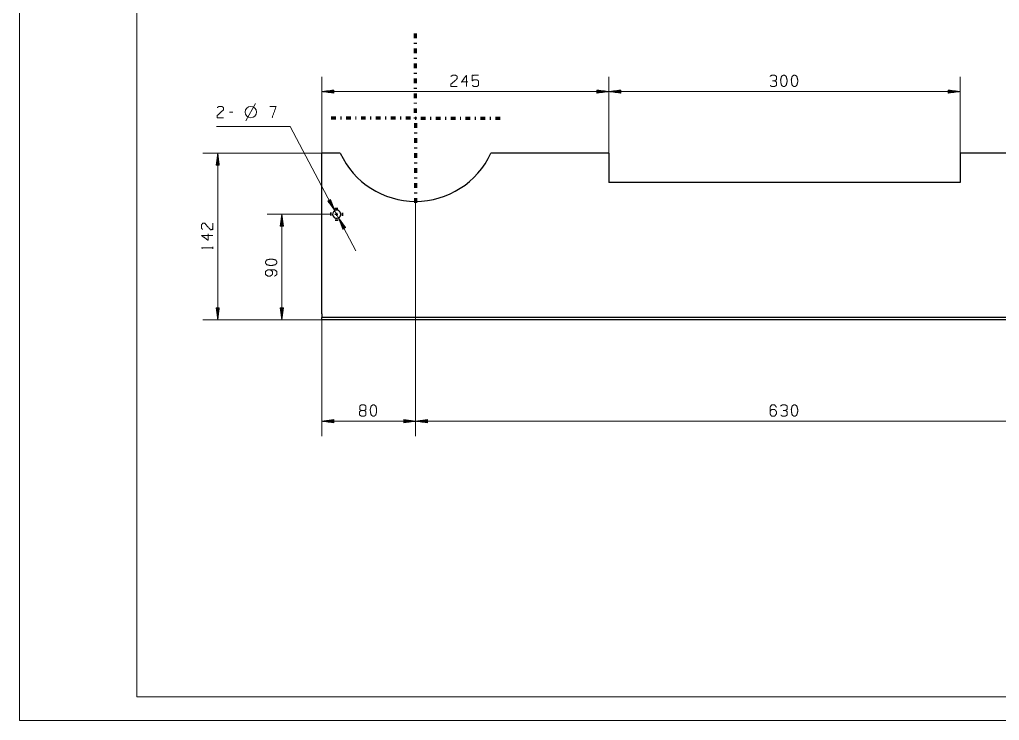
# Model space of a CAD drawing. Header units: millimetres. Extents: x 0 to 420, y 0 to 297.
# Drawn here: x 0 to 209.2, y 0 to 149.5 of the extents above; entities that cross this region are included whole.
import ezdxf

# ---------------------------------------------------------------- set-up
doc = ezdxf.new("R2010")
doc.units = ezdxf.units.MM
doc.layers.add('101', color=7, linetype='Continuous', true_color=0xffffff)

msp = doc.modelspace()

# ---------------------------------------------------------------- linework, layer by layer
at = {"layer": '101', "color": 133, "linetype": 'Continuous', "lineweight": 18}
for p, q in [((0, 297), (0, 0)), ((25, 292), (25, 5)), ((25, 5), (415, 5)), ((0, 0), (420, 0))]:
    msp.add_line(p, q, dxfattribs=at)
at = {"layer": '101', "color": 151, "linetype": 'Continuous', "lineweight": 70}
for p, q in [((84.55, 145.52), (84.55, 146.52)), ((84.55, 144.32), (84.55, 144.52)), ((84.55, 142.33), (84.55, 143.32)), ((84.55, 141.13), (84.55, 141.33)), ((84.55, 139.14), (84.55, 140.13)), ((84.55, 137.94), (84.55, 138.14)), ((84.55, 135.95), (84.55, 136.94)), ((84.55, 134.75), (84.55, 134.95)), ((84.55, 132.76), (84.55, 133.75)), ((84.55, 131.56), (84.55, 131.76)), ((84.55, 129.57), (84.55, 130.56)), ((67.49, 128.47), (66.5, 128.47)), ((68.69, 128.47), (68.49, 128.47)), ((70.69, 128.47), (69.69, 128.47)), ((71.89, 128.47), (71.69, 128.47)), ((73.88, 128.47), (72.89, 128.47)), ((75.08, 128.47), (74.88, 128.47)), ((77.07, 128.47), (76.08, 128.47)), ((78.27, 128.47), (78.07, 128.47)), ((80.26, 128.47), (79.27, 128.47)), ((81.46, 128.47), (81.26, 128.47)), ((83.45, 128.47), (82.46, 128.47)), ((84.45, 128.47), (84.65, 128.47)), ((84.55, 128.37), (84.55, 128.57)), ((85.65, 128.47), (86.64, 128.47)), ((87.64, 128.47), (87.84, 128.47)), ((88.84, 128.47), (89.84, 128.47)), ((90.84, 128.47), (91.04, 128.47)), ((92.04, 128.47), (93.03, 128.47)), ((94.03, 128.47), (94.23, 128.47)), ((95.23, 128.47), (96.22, 128.47)), ((97.22, 128.47), (97.42, 128.47)), ((98.42, 128.47), (99.41, 128.47)), ((100.41, 128.47), (100.61, 128.47)), ((101.61, 128.47), (102.6, 128.47)), ((84.55, 127.37), (84.55, 126.37)), ((84.55, 125.37), (84.55, 125.17)), ((84.55, 124.17), (84.55, 123.18)), ((84.55, 122.18), (84.55, 121.98)), ((84.55, 120.98), (84.55, 119.99)), ((84.55, 118.99), (84.55, 118.79)), ((84.55, 117.79), (84.55, 116.8)), ((84.55, 115.8), (84.55, 115.6)), ((84.55, 114.6), (84.55, 113.61)), ((84.55, 112.61), (84.55, 112.41)), ((84.55, 111.41), (84.55, 110.42)), ((67.68, 109.07), (67.68, 109.37)), ((66.58, 107.97), (66.28, 107.97)), ((67.58, 107.97), (67.78, 107.97)), ((67.68, 107.87), (67.68, 108.07)), ((67.68, 106.87), (67.68, 106.57)), ((68.78, 107.97), (69.08, 107.97))]:
    msp.add_line(p, q, dxfattribs=at)
at = {"layer": '101', "color": 22, "linetype": 'Continuous', "lineweight": 18}
for p, q in [((64.55, 120.97), (64.55, 137.31)), ((125.8, 120.97), (125.8, 137.31)), ((125.8, 120.97), (125.8, 137.31)), ((200.8, 120.97), (200.8, 137.31)), ((67.09, 134.47), (64.55, 134.13)), ((64.55, 134.13), (67.09, 133.8)), ((64.55, 134.13), (125.8, 134.13)), ((67.09, 134.16), (64.75, 134.16)), ((67.09, 134.11), (64.75, 134.11)), ((67.09, 134.21), (65.13, 134.21)), ((67.09, 134.06), (65.13, 134.06)), ((67.09, 134.26), (65.52, 134.26)), ((67.09, 134.01), (65.52, 134.01)), ((67.09, 134.31), (65.9, 134.31)), ((67.09, 133.96), (65.9, 133.96)), ((67.09, 134.36), (66.29, 134.36)), ((67.09, 133.91), (66.29, 133.91)), ((67.09, 134.41), (66.67, 134.41)), ((67.09, 134.46), (67.06, 134.46)), ((67.09, 134.46), (67.06, 134.46)), ((67.09, 133.8), (67.09, 134.47)), ((123.26, 134.47), (123.26, 133.8)), ((125.8, 134.13), (123.26, 134.47)), ((123.26, 134.46), (123.29, 134.46)), ((123.26, 134.46), (123.29, 134.46)), ((123.26, 134.41), (123.68, 134.41)), ((123.26, 134.36), (124.07, 134.36)), ((123.26, 134.31), (124.45, 134.31)), ((123.26, 134.26), (124.84, 134.26)), ((123.26, 134.21), (125.22, 134.21)), ((123.26, 134.16), (125.61, 134.16)), ((123.26, 133.8), (125.8, 134.13)), ((123.26, 134.11), (125.61, 134.11)), ((123.26, 134.06), (125.22, 134.06)), ((123.26, 134.01), (124.84, 134.01)), ((123.26, 133.96), (124.45, 133.96)), ((123.26, 133.91), (124.07, 133.91)), ((128.34, 134.47), (125.8, 134.13)), ((125.8, 134.13), (128.34, 133.8)), ((125.8, 134.13), (200.8, 134.13)), ((128.34, 134.16), (125.99, 134.16)), ((128.34, 134.11), (125.99, 134.11)), ((128.34, 134.21), (126.38, 134.21)), ((128.34, 134.06), (126.38, 134.06)), ((128.34, 134.26), (126.77, 134.26)), ((128.34, 134.01), (126.77, 134.01)), ((128.34, 134.31), (127.15, 134.31)), ((128.34, 133.96), (127.15, 133.96)), ((128.34, 134.36), (127.54, 134.36)), ((128.34, 133.91), (127.54, 133.91)), ((128.34, 134.41), (127.92, 134.41)), ((128.34, 134.46), (128.31, 134.46)), ((128.34, 134.46), (128.31, 134.46)), ((128.34, 133.8), (128.34, 134.47)), ((198.26, 134.47), (198.26, 133.8)), ((200.8, 134.13), (198.26, 134.47)), ((198.26, 134.46), (198.29, 134.46)), ((198.26, 134.46), (198.29, 134.46)), ((198.26, 134.41), (198.68, 134.41)), ((198.26, 134.36), (199.07, 134.36)), ((198.26, 134.31), (199.45, 134.31)), ((198.26, 134.26), (199.84, 134.26)), ((198.26, 134.21), (200.22, 134.21)), ((198.26, 134.16), (200.61, 134.16)), ((198.26, 133.8), (200.8, 134.13)), ((198.26, 134.11), (200.61, 134.11)), ((198.26, 134.06), (200.22, 134.06)), ((198.26, 134.01), (199.84, 134.01)), ((198.26, 133.96), (199.45, 133.96)), ((198.26, 133.91), (199.07, 133.91)), ((67.09, 133.85), (66.67, 133.85)), ((67.09, 133.8), (67.06, 133.8)), ((67.09, 133.8), (67.06, 133.8)), ((123.26, 133.85), (123.68, 133.85)), ((123.26, 133.8), (123.29, 133.8)), ((123.26, 133.8), (123.29, 133.8)), ((128.34, 133.85), (127.92, 133.85)), ((128.34, 133.8), (128.31, 133.8)), ((128.34, 133.8), (128.31, 133.8)), ((198.26, 133.85), (198.68, 133.85)), ((198.26, 133.8), (198.29, 133.8)), ((198.26, 133.8), (198.29, 133.8)), ((57.75, 126.67), (42.03, 126.67)), ((71.81, 100.18), (57.75, 126.67)), ((64.55, 120.97), (39.13, 120.97)), ((42.31, 120.97), (41.98, 118.43)), ((42.13, 118.43), (42.13, 119.61)), ((42.18, 118.43), (42.18, 120)), ((42.23, 118.43), (42.23, 120.39)), ((42.28, 118.43), (42.28, 120.77)), ((42.64, 118.43), (42.31, 120.97)), ((42.31, 85.47), (42.31, 120.97)), ((42.34, 118.43), (42.34, 120.77)), ((42.39, 118.43), (42.39, 120.39)), ((42.44, 118.43), (42.44, 120)), ((42.49, 118.43), (42.49, 119.61)), ((41.98, 118.43), (41.98, 118.46)), ((41.98, 118.43), (41.98, 118.46)), ((41.98, 118.43), (42.64, 118.43)), ((42.03, 118.43), (42.03, 118.84)), ((42.08, 118.43), (42.08, 119.23)), ((42.54, 118.43), (42.54, 119.23)), ((42.59, 118.43), (42.59, 118.84)), ((42.64, 118.43), (42.64, 118.46)), ((42.64, 118.43), (42.64, 118.46)), ((66.37, 111.14), (65.78, 110.83)), ((65.87, 110.87), (66.25, 110.16)), ((65.92, 110.9), (66.48, 109.85)), ((65.96, 110.92), (66.7, 109.53)), ((66.01, 110.95), (66.93, 109.21)), ((66.05, 110.97), (67.15, 108.9)), ((66.1, 110.99), (67.2, 108.92)), ((66.14, 111.02), (67.06, 109.29)), ((66.19, 111.04), (66.93, 109.65)), ((66.23, 111.07), (66.79, 110.01)), ((66.28, 111.09), (66.65, 110.38)), ((66.32, 111.11), (66.52, 110.74)), ((66.37, 111.14), (66.38, 111.11)), ((66.37, 111.14), (66.38, 111.11)), ((67.27, 108.74), (66.37, 111.14)), ((65.78, 110.83), (65.8, 110.8)), ((65.78, 110.83), (65.8, 110.8)), ((65.78, 110.83), (67.27, 108.74)), ((65.83, 110.85), (66.03, 110.48)), ((84.55, 110.42), (84.55, 60.64)), ((84.55, 110.42), (84.55, 60.64)), ((66.28, 107.97), (52.82, 107.97)), ((56, 107.97), (55.66, 105.43)), ((55.87, 105.43), (55.87, 107)), ((55.92, 105.43), (55.92, 107.39)), ((55.97, 105.43), (55.97, 107.77)), ((56.33, 105.43), (56, 107.97)), ((56, 85.47), (56, 107.97)), ((56.02, 105.43), (56.02, 107.77)), ((56.08, 105.43), (56.08, 107.39)), ((56.13, 105.43), (56.13, 107)), ((68.09, 107.19), (68.98, 104.79)), ((69.57, 105.11), (68.09, 107.19)), ((69.26, 104.94), (68.16, 107.01)), ((69.3, 104.96), (68.2, 107.03)), ((69.35, 104.98), (68.43, 106.72)), ((55.66, 105.43), (56.33, 105.43)), ((55.67, 105.43), (55.67, 105.46)), ((55.67, 105.43), (55.67, 105.46)), ((55.72, 105.43), (55.72, 105.84)), ((55.77, 105.43), (55.77, 106.23)), ((55.82, 105.43), (55.82, 106.61)), ((56.18, 105.43), (56.18, 106.61)), ((56.23, 105.43), (56.23, 106.23)), ((56.28, 105.43), (56.28, 105.84)), ((56.33, 105.43), (56.33, 105.46)), ((56.33, 105.43), (56.33, 105.46)), ((69.21, 104.91), (68.29, 106.65)), ((69.17, 104.89), (68.43, 106.28)), ((69.12, 104.87), (68.56, 105.92)), ((69.39, 105.01), (68.65, 106.4)), ((69.08, 104.84), (68.7, 105.55)), ((69.03, 104.82), (68.84, 105.19)), ((69.43, 105.03), (68.88, 106.08)), ((68.99, 104.79), (68.97, 104.82)), ((68.99, 104.79), (68.97, 104.82)), ((68.98, 104.79), (69.57, 105.11)), ((69.48, 105.06), (69.1, 105.77)), ((69.52, 105.08), (69.33, 105.45)), ((69.57, 105.1), (69.55, 105.13)), ((69.57, 105.1), (69.55, 105.13)), ((41.98, 88.01), (41.98, 87.97)), ((41.98, 88.01), (41.98, 87.97)), ((41.98, 88.01), (42.31, 85.47)), ((42.64, 88.01), (41.98, 88.01)), ((42.03, 88.01), (42.03, 87.59)), ((42.08, 88.01), (42.08, 87.2)), ((42.13, 88.01), (42.13, 86.82)), ((42.18, 88.01), (42.18, 86.43)), ((42.23, 88.01), (42.23, 86.04)), ((42.28, 88.01), (42.28, 85.66)), ((42.31, 85.47), (42.64, 88.01)), ((42.34, 88.01), (42.34, 85.66)), ((42.39, 88.01), (42.39, 86.04)), ((42.44, 88.01), (42.44, 86.43)), ((42.49, 88.01), (42.49, 86.82)), ((42.54, 88.01), (42.54, 87.2)), ((42.59, 88.01), (42.59, 87.59)), ((42.64, 88.01), (42.64, 87.97)), ((42.64, 88.01), (42.64, 87.97)), ((55.66, 88.01), (56, 85.47)), ((56.33, 88.01), (55.66, 88.01)), ((55.67, 88.01), (55.67, 87.97)), ((55.67, 88.01), (55.67, 87.97)), ((55.72, 88.01), (55.72, 87.59)), ((55.77, 88.01), (55.77, 87.2)), ((55.82, 88.01), (55.82, 86.82)), ((55.87, 88.01), (55.87, 86.43)), ((55.92, 88.01), (55.92, 86.04)), ((55.97, 88.01), (55.97, 85.66)), ((56, 85.47), (56.33, 88.01)), ((56.02, 88.01), (56.02, 85.66)), ((56.08, 88.01), (56.08, 86.04)), ((56.13, 88.01), (56.13, 86.43)), ((56.18, 88.01), (56.18, 86.82)), ((56.23, 88.01), (56.23, 87.2)), ((56.28, 88.01), (56.28, 87.59)), ((56.33, 88.01), (56.33, 87.97)), ((56.33, 88.01), (56.33, 87.97)), ((64.55, 85.47), (39.13, 85.47)), ((64.55, 85.47), (52.82, 85.47)), ((64.55, 85.47), (64.55, 60.64)), ((67.09, 64.15), (64.55, 63.81)), ((64.55, 63.81), (67.09, 63.48)), ((64.55, 63.81), (84.55, 63.81)), ((67.09, 63.84), (64.75, 63.84)), ((67.09, 63.79), (64.75, 63.79)), ((67.09, 63.89), (65.13, 63.89)), ((67.09, 63.74), (65.13, 63.74)), ((67.09, 63.94), (65.52, 63.94)), ((67.09, 63.69), (65.52, 63.69)), ((67.09, 63.99), (65.9, 63.99)), ((67.09, 63.64), (65.9, 63.64)), ((67.09, 64.04), (66.29, 64.04)), ((67.09, 63.59), (66.29, 63.59)), ((67.09, 64.09), (66.67, 64.09)), ((67.09, 63.53), (66.67, 63.53)), ((67.09, 64.14), (67.06, 64.14)), ((67.09, 64.14), (67.06, 64.14)), ((67.09, 63.48), (67.06, 63.48)), ((67.09, 63.48), (67.06, 63.48)), ((67.09, 63.48), (67.09, 64.15)), ((82.01, 64.15), (82.01, 63.48)), ((84.55, 63.81), (82.01, 64.15)), ((82.01, 64.14), (82.04, 64.14)), ((82.01, 64.14), (82.04, 64.14)), ((82.01, 64.09), (82.43, 64.09)), ((82.01, 64.04), (82.82, 64.04)), ((82.01, 63.99), (83.2, 63.99)), ((82.01, 63.94), (83.59, 63.94)), ((82.01, 63.89), (83.97, 63.89)), ((82.01, 63.84), (84.36, 63.84)), ((82.01, 63.48), (84.55, 63.81)), ((82.01, 63.79), (84.36, 63.79)), ((82.01, 63.74), (83.97, 63.74)), ((82.01, 63.69), (83.59, 63.69)), ((82.01, 63.64), (83.2, 63.64)), ((82.01, 63.59), (82.82, 63.59)), ((82.01, 63.53), (82.43, 63.53)), ((82.01, 63.48), (82.04, 63.48)), ((82.01, 63.48), (82.04, 63.48)), ((87.09, 64.15), (84.55, 63.81)), ((84.55, 63.81), (87.09, 63.48)), ((84.55, 63.81), (242.05, 63.81)), ((87.09, 63.84), (84.74, 63.84)), ((87.09, 63.79), (84.74, 63.79)), ((87.09, 63.89), (85.13, 63.89)), ((87.09, 63.74), (85.13, 63.74)), ((87.09, 63.94), (85.52, 63.94)), ((87.09, 63.69), (85.52, 63.69)), ((87.09, 63.99), (85.9, 63.99)), ((87.09, 63.64), (85.9, 63.64)), ((87.09, 64.04), (86.29, 64.04)), ((87.09, 63.59), (86.29, 63.59)), ((87.09, 64.09), (86.67, 64.09)), ((87.09, 63.53), (86.67, 63.53)), ((87.09, 64.14), (87.06, 64.14)), ((87.09, 64.14), (87.06, 64.14)), ((87.09, 63.48), (87.06, 63.48)), ((87.09, 63.48), (87.06, 63.48)), ((87.09, 63.48), (87.09, 64.15))]:
    msp.add_line(p, q, dxfattribs=at)
at = {"layer": '101', "color": 72, "linetype": 'Continuous', "lineweight": 18}
for p, q in [((45.49, 129.76), (44.82, 129.76)), ((48.33, 127.92), (50.33, 131.57)), ((41.22, 100.6), (41.22, 101.02))]:
    msp.add_line(p, q, dxfattribs=at)
at = {"layer": '101', "color": 151, "linetype": 'Continuous', "lineweight": 25}
for p, q in [((64.55, 86.72), (64.55, 120.97)), ((68.46, 120.97), (64.55, 120.97)), ((125.8, 120.97), (100.64, 120.97)), ((125.8, 120.97), (125.8, 114.72)), ((200.8, 120.97), (200.8, 114.72)), ((225.96, 120.97), (200.8, 120.97)), ((200.8, 114.72), (125.8, 114.72)), ((262.05, 85.97), (64.55, 85.97)), ((64.55, 85.47), (64.55, 85.97)), ((262.05, 85.47), (64.55, 85.47))]:
    msp.add_line(p, q, dxfattribs=at)
at = {"layer": '101', "color": 53, "linetype": 'Continuous', "lineweight": 18}
for p, q in [((66.8, 85.97), (66.8, 85.84)), ((68.55, 85.84), (68.55, 85.97)), ((66.8, 85.59), (66.8, 85.47)), ((68.55, 85.47), (68.55, 85.59))]:
    msp.add_line(p, q, dxfattribs=at)
at = {"layer": '101', "color": 72, "linetype": 'Continuous', "lineweight": 18}
msp.add_circle((49.37, 129.76), 1.2, dxfattribs=at)
at = {"layer": '101', "color": 151, "linetype": 'Continuous', "lineweight": 25}
for centre, radius, start, end in [((84.55, 128.47), 17.75, 204.9947, 270), ((84.55, 128.47), 17.75, 270, 335.0053), ((67.68, 107.97), 0.875, 298.6479, 118.6479), ((67.68, 107.97), 0.875, 118.6479, 298.6479)]:
    msp.add_arc(centre, radius, start, end, dxfattribs=at)
at = {"layer": '101', "color": 22, "linetype": 'Continuous', "lineweight": 18}
for start, end in [(43.3629, 118.6479), (298.6479, 12.5475)]:
    msp.add_arc((67.68, 107.97), 0.875, start, end, dxfattribs=at)
at = {"layer": '101', "color": 72, "linetype": 'Continuous', "lineweight": 18}
for points, knots in [([(92.1, 137.38), (92.42, 137.6), (93.11, 137.6), (93.44, 137.38), (93.44, 136.9), (92.08, 135.7), (92.1, 135.23), (93.44, 135.23)], [0, 0, 0.069693, 0.192977, 0.265273, 0.350226, 0.674741, 0.759753, 1, 1]), ([(95.72, 136.18), (94.37, 136.18), (95.38, 137.6), (95.38, 135.23)], [0, 0, 0.245869, 0.565295, 1, 1]), ([(96.63, 135.45), (96.97, 135.23), (97.66, 135.23), (97.99, 135.45), (97.99, 136.4), (97.66, 136.65), (96.97, 136.65), (96.63, 136.43), (96.63, 137.6), (97.99, 137.6)], [0, 0, 0.062228, 0.168344, 0.230572, 0.376816, 0.441265, 0.547381, 0.609609, 0.790489, 1, 1]), ([(161.23, 136.43), (161.57, 136.65), (161.57, 137.38), (161.23, 137.6), (160.54, 137.6), (160.21, 137.38)], [0, 0, 0.153875, 0.429853, 0.583728, 0.846125, 1, 1]), ([(160.22, 135.45), (160.54, 135.23), (161.23, 135.23), (161.57, 135.45), (161.57, 136.18), (161.23, 136.43), (160.72, 136.43)], [0, 0, 0.124121, 0.343687, 0.472445, 0.703376, 0.836731, 1, 1]), ([(163.33, 135.23), (163.67, 135.48), (163.84, 136.18), (163.84, 136.65), (163.67, 137.38), (163.33, 137.6), (162.99, 137.6), (162.66, 137.38), (162.48, 136.65), (162.5, 136.18), (162.66, 135.48), (162.99, 135.23), (163.33, 135.23)], [0, 0, 0.067526, 0.183971, 0.260584, 0.380943, 0.446141, 0.500306, 0.565504, 0.685863, 0.762529, 0.87831, 0.945835, 1, 1]), ([(165.61, 135.23), (165.94, 135.48), (166.12, 136.18), (166.12, 136.65), (165.94, 137.38), (165.61, 137.6), (165.27, 137.6), (164.93, 137.38), (164.76, 136.65), (164.78, 136.18), (164.93, 135.48), (165.27, 135.23), (165.61, 135.23)], [0, 0, 0.067526, 0.183972, 0.260584, 0.380943, 0.446141, 0.500306, 0.565504, 0.685864, 0.762529, 0.878309, 0.945835, 1, 1]), ([(42.21, 130.71), (42.52, 130.94), (43.21, 130.94), (43.55, 130.71), (43.55, 130.24), (42.19, 129.04), (42.21, 128.56), (43.55, 128.56)], [0, 0, 0.069692, 0.192977, 0.265274, 0.350227, 0.67474, 0.759752, 1, 1]), ([(53.92, 128.56), (54.77, 130.94), (53.43, 130.94)], [0, 0, 0.652471, 1, 1]), ([(39.07, 104.69), (38.84, 105.01), (38.84, 105.7), (39.07, 106.03), (39.54, 106.03), (40.74, 104.67), (41.22, 104.69), (41.22, 106.03)], [0, 0, 0.069693, 0.192977, 0.265274, 0.350227, 0.67474, 0.759752, 1, 1]), ([(40.27, 103.76), (40.27, 102.41), (38.84, 103.42), (41.22, 103.42)], [0, 0, 0.245869, 0.565295, 1, 1]), ([(39.04, 100.67), (38.84, 100.81), (41.22, 100.81)], [0, 0, 0.093489, 1, 1]), ([(54.91, 97.88), (54.66, 98.22), (53.96, 98.39), (53.48, 98.39), (52.76, 98.22), (52.53, 97.88), (52.53, 97.55), (52.76, 97.21), (53.48, 97.03), (53.96, 97.05), (54.66, 97.21), (54.91, 97.55), (54.91, 97.88)], [0, 0, 0.067526, 0.183971, 0.260584, 0.380943, 0.446141, 0.500306, 0.565504, 0.685864, 0.762529, 0.87831, 0.945835, 1, 1]), ([(54.43, 94.77), (54.91, 95.09), (54.91, 95.78), (54.43, 96.12), (53.01, 96.12), (52.53, 95.78), (52.53, 95.09), (53.01, 94.77), (53.48, 94.76), (53.96, 95.09), (53.96, 95.78), (53.48, 96.12)], [0, 0, 0.076856, 0.169525, 0.247728, 0.439296, 0.5175, 0.610168, 0.687025, 0.750925, 0.829128, 0.921797, 1, 1]), ([(72.93, 66.11), (72.61, 66.33), (72.61, 67.06), (72.93, 67.28), (73.62, 67.28), (73.95, 67.06), (73.95, 66.33), (73.62, 66.11), (72.93, 66.11), (72.59, 65.86), (72.59, 65.16), (72.93, 64.91), (73.62, 64.91), (73.95, 65.13), (73.95, 65.86), (73.62, 66.11)], [0, 0, 0.047573, 0.136084, 0.183657, 0.267814, 0.317164, 0.405676, 0.455027, 0.539183, 0.590296, 0.675756, 0.726868, 0.811025, 0.860376, 0.948888, 1, 1]), ([(75.72, 64.91), (76.05, 65.16), (76.23, 65.86), (76.23, 66.33), (76.05, 67.06), (75.72, 67.28), (75.38, 67.28), (75.05, 67.06), (74.87, 66.33), (74.89, 65.86), (75.05, 65.16), (75.38, 64.91), (75.72, 64.91)], [0, 0, 0.067525, 0.183972, 0.260584, 0.380943, 0.44614, 0.500306, 0.565504, 0.685863, 0.762528, 0.878309, 0.945835, 1, 1]), ([(160.22, 65.86), (160.54, 66.33), (161.23, 66.33), (161.57, 65.86), (161.57, 65.38), (161.23, 64.91), (160.54, 64.91), (160.22, 65.38), (160.22, 66.81), (160.54, 67.28), (161.23, 67.28), (161.57, 66.81)], [0, 0, 0.076963, 0.169761, 0.248073, 0.312018, 0.390331, 0.483128, 0.560092, 0.751927, 0.82889, 0.921688, 1, 1]), ([(163.51, 66.11), (163.84, 66.33), (163.84, 67.06), (163.51, 67.28), (162.82, 67.28), (162.48, 67.06)], [0, 0, 0.153877, 0.429854, 0.583731, 0.846126, 1, 1]), ([(165.61, 64.91), (165.94, 65.16), (166.12, 65.86), (166.12, 66.33), (165.94, 67.06), (165.61, 67.28), (165.27, 67.28), (164.93, 67.06), (164.76, 66.33), (164.78, 65.86), (164.93, 65.16), (165.27, 64.91), (165.61, 64.91)], [0, 0, 0.067526, 0.183972, 0.260584, 0.380944, 0.446142, 0.500306, 0.565504, 0.685863, 0.762528, 0.87831, 0.945835, 1, 1]), ([(162.5, 65.13), (162.82, 64.91), (163.51, 64.91), (163.84, 65.13), (163.84, 65.86), (163.51, 66.11), (162.99, 66.11)], [0, 0, 0.124121, 0.343687, 0.472448, 0.703378, 0.836735, 1, 1])]:
    msp.add_open_spline(points, degree=1, knots=knots, dxfattribs=at)
at = {"layer": '101', "color": 151, "linetype": 'Continuous', "lineweight": 25}
msp.add_open_spline([(64.55, 86.72), (64.55, 86.34), (64.55, 85.97)], degree=1, dxfattribs=at)

doc.saveas('drawing.dxf')
